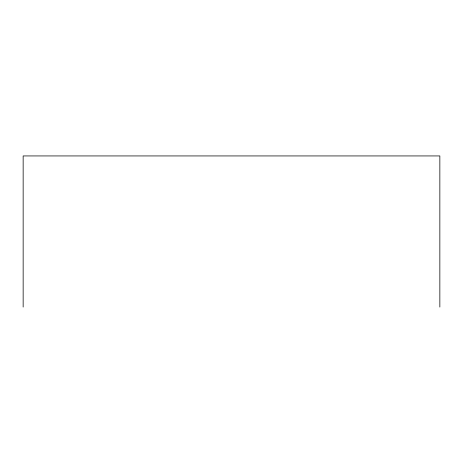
<?xml version="1.0" encoding="UTF-8"?>
<svg xmlns="http://www.w3.org/2000/svg" width="463" height="463" viewBox="0 0 463 463"><rect width="100%" height="100%" fill="white"/><g stroke="black" fill="none" stroke-linecap="round" stroke-linejoin="round"><path stroke-width="0.69" d="M439.85 307.062L439.85 155.938L23.15 155.938L23.15 307.062"/></g></svg>
